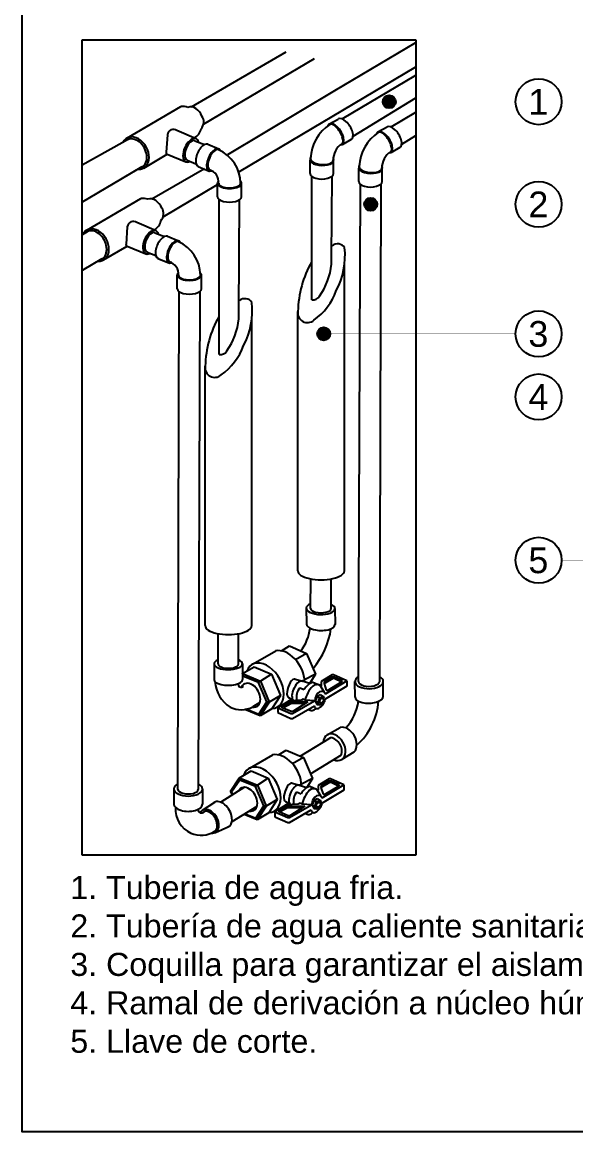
# Model space of a CAD drawing. Header units: millimetres. Extents: x 441156 to 441876, y 4514765 to 4515211.
# Drawn here: x 441388.42 to 441391.19, y 4514953.98 to 4514959.53 of the extents above; entities that cross this region are included whole.
import ezdxf

# ---------------------------------------------------------------- set-up
doc = ezdxf.new("R2010")
doc.units = ezdxf.units.MM
doc.linetypes.add('CONTINUA', pattern=[0])
for name, color, linetype in [('01_textos', 7, 'Continuous'), ('CALEFAC_NOTAS', 7, 'Continuous'), ('INGIN FONTANERIA TEXTO', 7, 'Continuous'), ('INGIN SANEAMIENTO TEXTO', 7, 'Continuous')]:
    doc.layers.add(name, color=color, linetype=linetype)
doc.styles.add('Estilo1', font='swissel.ttf')

msp = doc.modelspace()

# ---------------------------------------------------------------- hatches: boundary and pattern name
at = {"layer": 'INGIN FONTANERIA TEXTO'}
h = msp.add_hatch(color=256, dxfattribs=at)
h.dxf.hatch_style = 1
edge = h.paths.add_edge_path()
edge.add_arc((441390.2572364, 4514959.13672479), 0.03267041, 0, 360)
h = msp.add_hatch(color=256, dxfattribs=at)
h.dxf.hatch_style = 1
edge = h.paths.add_edge_path()
edge.add_arc((441390.16445579, 4514958.62295397), 0.03267041, 0, 360)
h = msp.add_hatch(color=256, dxfattribs=at)
h.dxf.hatch_style = 1
edge = h.paths.add_edge_path()
edge.add_arc((441389.92950237, 4514957.97455463), 0.03267041, 0, 360)

# ---------------------------------------------------------------- linework, layer by layer
at = {"layer": 'CALEFAC_NOTAS', "linetype": 'CONTINUA'}
msp.add_lwpolyline([(441388.41910522, 4514959.64263841), (441393.70981074, 4514959.64263841), (441393.70981074, 4514953.98014725), (441388.41910522, 4514953.98014725)], close=True, dxfattribs=at)
at = {"layer": 'INGIN FONTANERIA TEXTO', "color": 0}
for p, q in [((441388.71895881, 4514955.36559343), (441388.71895881, 4514959.44606175)), ((441388.71895881, 4514959.44606175), (441390.3907901, 4514959.44606175)), ((441390.3907901, 4514959.44606175), (441390.3907901, 4514955.36559343)), ((441389.71783064, 4514956.38775055), (441389.75722518, 4514956.41230724)), ((441389.75722518, 4514956.41230724), (441389.84277193, 4514956.37496485)), ((441389.57531315, 4514956.32193157), (441389.68908703, 4514956.38766784)), ((441389.84277193, 4514956.37496485), (441389.78874255, 4514956.34340358)), ((441389.84277193, 4514956.37496485), (441389.88850739, 4514956.27032342)), ((441389.52329092, 4514956.27363301), (441389.58170372, 4514956.30769015)), ((441389.58170372, 4514956.30769015), (441389.66710893, 4514956.27062761)), ((441389.52251962, 4514956.2724475), (441389.52329092, 4514956.27363301)), ((441389.52448384, 4514956.26100303), (441389.52251962, 4514956.25826937)), ((441389.52329092, 4514956.27363301), (441389.52448384, 4514956.26100303)), ((441389.52329092, 4514956.27363301), (441389.61344761, 4514956.23674082)), ((441389.60295393, 4514956.22945242), (441389.52448384, 4514956.26100303)), ((441389.66710893, 4514956.27062761), (441389.61344761, 4514956.23674082)), ((441389.66710893, 4514956.27062761), (441389.71207607, 4514956.16463557)), ((441389.78591599, 4514956.24641407), (441389.8252218, 4514956.23580392)), ((441389.88850739, 4514956.27032342), (441389.832967, 4514956.24202826)), ((441389.88850739, 4514956.27032342), (441389.85967504, 4514956.22537628)), ((441389.97148632, 4514956.26752487), (441389.91614681, 4514956.23418562)), ((441389.93098758, 4514956.22478006), (441389.9760356, 4514956.25070924)), ((441389.97290165, 4514956.25584397), (441389.93211985, 4514956.23276201)), ((441389.97791597, 4514956.26756137), (441389.97148632, 4514956.26752487)), ((441389.98032204, 4514956.25584397), (441389.97290165, 4514956.25584397)), ((441389.9760356, 4514956.25070924), (441389.9814543, 4514956.25070924)), ((441390.04516449, 4514956.23838345), (441389.97791597, 4514956.26756137)), ((441390.02166997, 4514956.2381766), (441389.98032204, 4514956.25584397)), ((441389.9814543, 4514956.25070924), (441390.01935039, 4514956.23223933)), ((441389.61344761, 4514956.23674082), (441389.60295393, 4514956.22945242)), ((441389.64498931, 4514956.13200205), (441389.60295393, 4514956.22945242)), ((441389.61344761, 4514956.23674082), (441389.65639284, 4514956.13118682)), ((441389.80912745, 4514956.20239166), (441389.83094379, 4514956.19365532)), ((441389.82118471, 4514956.23689368), (441389.85967504, 4514956.22537628)), ((441389.85967504, 4514956.22537628), (441389.86051201, 4514956.22399552)), ((441389.87479888, 4514956.23091254), (441389.90909037, 4514956.21660343)), ((441389.90909037, 4514956.21660343), (441389.92932962, 4514956.18379956)), ((441389.91614681, 4514956.23418562), (441389.91642988, 4514956.21138353)), ((441389.93211985, 4514956.23276201), (441389.93098758, 4514956.22478006)), ((441389.93098758, 4514956.22478006), (441389.94123864, 4514956.19058908)), ((441390.04516449, 4514956.21168772), (441389.93648716, 4514956.14539859)), ((441389.93768009, 4514956.17297039), (441390.04516449, 4514956.23838345)), ((441389.94123864, 4514956.19058908), (441389.94809289, 4514956.19001721)), ((441389.94809289, 4514956.19001721), (441390.02166997, 4514956.23361375)), ((441390.02166997, 4514956.23361375), (441390.02166997, 4514956.2381766)), ((441390.04516449, 4514956.23838345), (441390.04516449, 4514956.21168772)), ((441389.60428838, 4514956.07134652), (441389.64498931, 4514956.13200205)), ((441389.65639284, 4514956.13118682), (441389.61174921, 4514956.06253717)), ((441389.65639284, 4514956.13118682), (441389.64498931, 4514956.13200205)), ((441389.71207607, 4514956.16463557), (441389.65639284, 4514956.13118682)), ((441389.71207607, 4514956.16463557), (441389.66971719, 4514956.09781107)), ((441389.75678036, 4514956.13812236), (441389.69986377, 4514956.1024591)), ((441389.72172055, 4514956.10705845), (441389.76359418, 4514956.13173436)), ((441389.7535251, 4514956.15406192), (441389.77786373, 4514956.13892065)), ((441389.81719484, 4514956.14040987), (441389.75678036, 4514956.13812236)), ((441389.76359418, 4514956.13173436), (441389.84986881, 4514956.13173436)), ((441389.77333975, 4514956.07376787), (441389.88327066, 4514956.13763565)), ((441389.84986881, 4514956.13173436), (441389.77422939, 4514956.08331945)), ((441389.82675845, 4514956.14597046), (441389.81719484, 4514956.14040987)), ((441389.83634227, 4514956.14040987), (441389.82675845, 4514956.14597046)), ((441389.88327066, 4514956.13763565), (441389.83634227, 4514956.14040987)), ((441389.89576602, 4514956.15976853), (441389.88664472, 4514956.1362192)), ((441389.88664472, 4514956.1362192), (441389.90065903, 4514956.13110164)), ((441389.88674932, 4514956.13648926), (441389.89534142, 4514956.11942074)), ((441389.89576602, 4514956.15976853), (441389.91212322, 4514956.16952695)), ((441389.90900949, 4514956.1524558), (441389.89576602, 4514956.15976853)), ((441389.90065903, 4514956.13110164), (441389.90900949, 4514956.1524558)), ((441389.90852423, 4514956.11729141), (441389.90065903, 4514956.13110164)), ((441389.90900949, 4514956.1524558), (441389.92613502, 4514956.1606811)), ((441389.91212322, 4514956.16952695), (441389.92613502, 4514956.1606811)), ((441389.93269996, 4514956.13277881), (441389.91893704, 4514956.11729141)), ((441389.92613502, 4514956.1606811), (441389.93064817, 4514956.15128448)), ((441389.92932962, 4514956.18379956), (441389.93768009, 4514956.17297039)), ((441389.93064817, 4514956.15128448), (441389.93269996, 4514956.13277881)), ((441389.61174921, 4514956.06253717), (441389.53484046, 4514956.09458026)), ((441389.54475914, 4514956.09643442), (441389.60428838, 4514956.07134652)), ((441389.66971719, 4514956.09781107), (441389.61174921, 4514956.06253717)), ((441389.69986377, 4514956.1024591), (441389.69976268, 4514956.07858625)), ((441389.69976268, 4514956.07858625), (441389.76515104, 4514956.04901896)), ((441389.69986377, 4514956.1024591), (441389.76500951, 4514956.07376787)), ((441389.72172055, 4514956.10299447), (441389.72172055, 4514956.10705845)), ((441389.76672813, 4514956.08331945), (441389.72172055, 4514956.10299447)), ((441389.7294939, 4514956.09959636), (441389.73057649, 4514956.10558617)), ((441389.73057649, 4514956.10558617), (441389.76387724, 4514956.12485966)), ((441389.76387724, 4514956.12485966), (441389.83981593, 4514956.12529976)), ((441389.77422939, 4514956.08331945), (441389.76672813, 4514956.08331945)), ((441389.7737037, 4514956.04901896), (441389.88230014, 4514956.11320309)), ((441389.89534142, 4514956.11942074), (441389.90852423, 4514956.11729141)), ((441389.91893704, 4514956.11729141), (441389.90852423, 4514956.11729141)), ((441389.61174921, 4514956.06253717), (441389.60428838, 4514956.07134652)), ((441389.76500951, 4514956.07376787), (441389.77333975, 4514956.07376787)), ((441389.76515104, 4514956.04901896), (441389.7737037, 4514956.04901896)), ((441389.55990764, 4514955.80102879), (441389.67368152, 4514955.86676505)), ((441389.70242513, 4514955.86684776), (441389.74181967, 4514955.89140446)), ((441389.74181967, 4514955.89140446), (441389.82736642, 4514955.85406207)), ((441389.82736642, 4514955.85406207), (441389.77333704, 4514955.8225008)), ((441389.82736642, 4514955.85406207), (441389.87310188, 4514955.74942064)), ((441389.46322156, 4514955.68408058), (441389.50788541, 4514955.75273023)), ((441389.50788541, 4514955.75273023), (441389.56629821, 4514955.78678736)), ((441389.50788541, 4514955.75273023), (441389.50907834, 4514955.74010025)), ((441389.50788541, 4514955.75273023), (441389.5980421, 4514955.71583804)), ((441389.56629821, 4514955.78678736), (441389.65170342, 4514955.74972483)), ((441389.65170342, 4514955.74972483), (441389.5980421, 4514955.71583804)), ((441389.65170342, 4514955.74972483), (441389.69667056, 4514955.64373279)), ((441389.87310188, 4514955.74942064), (441389.81756149, 4514955.72112548)), ((441389.87310188, 4514955.74942064), (441389.84426953, 4514955.70447349)), ((441389.95608081, 4514955.74662209), (441389.9007413, 4514955.71328284)), ((441389.96251046, 4514955.74665859), (441389.95608081, 4514955.74662209)), ((441390.02975898, 4514955.71748067), (441389.96251046, 4514955.74665859)), ((441389.50907834, 4514955.74010025), (441389.46671945, 4514955.68114819)), ((441389.58754842, 4514955.70854964), (441389.50907834, 4514955.74010025)), ((441389.5980421, 4514955.71583804), (441389.58754842, 4514955.70854964)), ((441389.6295838, 4514955.61109926), (441389.58754842, 4514955.70854964)), ((441389.5980421, 4514955.71583804), (441389.64098733, 4514955.61028404)), ((441389.77051048, 4514955.72551129), (441389.80981629, 4514955.71490113)), ((441389.8057792, 4514955.7159909), (441389.84426953, 4514955.70447349)), ((441389.84426953, 4514955.70447349), (441389.8451065, 4514955.70309273)), ((441389.85939337, 4514955.71000975), (441389.89368486, 4514955.69570065)), ((441389.89368486, 4514955.69570065), (441389.91392411, 4514955.66289677)), ((441389.9007413, 4514955.71328284), (441389.90102437, 4514955.69048074)), ((441389.91558208, 4514955.70387728), (441389.96063009, 4514955.72980645)), ((441389.91671434, 4514955.71185923), (441389.91558208, 4514955.70387728)), ((441389.91558208, 4514955.70387728), (441389.92583313, 4514955.6696863)), ((441389.95749614, 4514955.73494118), (441389.91671434, 4514955.71185923)), ((441390.02975898, 4514955.69078493), (441389.92108165, 4514955.6244958)), ((441389.92227458, 4514955.6520676), (441390.02975898, 4514955.71748067)), ((441389.93268738, 4514955.66911442), (441390.00626446, 4514955.71271096)), ((441389.96491653, 4514955.73494118), (441389.95749614, 4514955.73494118)), ((441389.96063009, 4514955.72980645), (441389.96604879, 4514955.72980645)), ((441390.00626446, 4514955.71727382), (441389.96491653, 4514955.73494118)), ((441389.96604879, 4514955.72980645), (441390.00394489, 4514955.71133655)), ((441390.00626446, 4514955.71271096), (441390.00626446, 4514955.71727382)), ((441390.02975898, 4514955.71748067), (441390.02975898, 4514955.69078493)), ((441389.46322156, 4514955.68408058), (441389.47067963, 4514955.6657895)), ((441389.46671945, 4514955.68114819), (441389.47246634, 4514955.66690089)), ((441389.69667056, 4514955.64373279), (441389.64098733, 4514955.61028404)), ((441389.69667056, 4514955.64373279), (441389.65431168, 4514955.57690829)), ((441389.73811959, 4514955.63315914), (441389.76245822, 4514955.61801786)), ((441389.79372194, 4514955.68148888), (441389.81553828, 4514955.67275254)), ((441389.88036051, 4514955.63886575), (441389.87123921, 4514955.61531641)), ((441389.88036051, 4514955.63886575), (441389.89671771, 4514955.64862417)), ((441389.89360398, 4514955.63155301), (441389.88036051, 4514955.63886575)), ((441389.88525352, 4514955.61019886), (441389.89360398, 4514955.63155301)), ((441389.89360398, 4514955.63155301), (441389.91072951, 4514955.63977832)), ((441389.89671771, 4514955.64862417), (441389.91072951, 4514955.63977832)), ((441389.91072951, 4514955.63977832), (441389.91524266, 4514955.63038169)), ((441389.91392411, 4514955.66289677), (441389.92227458, 4514955.6520676)), ((441389.92583313, 4514955.6696863), (441389.93268738, 4514955.66911442)), ((441389.58888287, 4514955.55044374), (441389.6295838, 4514955.61109926)), ((441389.64098733, 4514955.61028404), (441389.5963437, 4514955.54163439)), ((441389.65431168, 4514955.57690829), (441389.5963437, 4514955.54163439)), ((441389.64098733, 4514955.61028404), (441389.6295838, 4514955.61109926)), ((441389.68445826, 4514955.58155631), (441389.68435717, 4514955.55768346)), ((441389.74137485, 4514955.61721957), (441389.68445826, 4514955.58155631)), ((441389.68445826, 4514955.58155631), (441389.749604, 4514955.55286509)), ((441389.70631504, 4514955.58615567), (441389.74818867, 4514955.61083158)), ((441389.70631504, 4514955.58209169), (441389.70631504, 4514955.58615567)), ((441389.75132262, 4514955.56241666), (441389.70631504, 4514955.58209169)), ((441389.71408839, 4514955.57869357), (441389.71517098, 4514955.58468339)), ((441389.71517098, 4514955.58468339), (441389.74847173, 4514955.60395688)), ((441389.80178934, 4514955.61950708), (441389.74137485, 4514955.61721957)), ((441389.74818867, 4514955.61083158), (441389.8344633, 4514955.61083158)), ((441389.74847173, 4514955.60395688), (441389.82441042, 4514955.60439698)), ((441389.75793424, 4514955.55286509), (441389.86786515, 4514955.61673287)), ((441389.75829819, 4514955.52811617), (441389.86689463, 4514955.59230031)), ((441389.8344633, 4514955.61083158), (441389.75882388, 4514955.56241666)), ((441389.81135294, 4514955.62506768), (441389.80178934, 4514955.61950708)), ((441389.82093676, 4514955.61950708), (441389.81135294, 4514955.62506768)), ((441389.86786515, 4514955.61673287), (441389.82093676, 4514955.61950708)), ((441389.87123921, 4514955.61531641), (441389.88525352, 4514955.61019886)), ((441389.87134381, 4514955.61558647), (441389.87993591, 4514955.59851796)), ((441389.87993591, 4514955.59851796), (441389.89311873, 4514955.59638863)), ((441389.89311873, 4514955.59638863), (441389.88525352, 4514955.61019886)), ((441389.90353153, 4514955.59638863), (441389.89311873, 4514955.59638863)), ((441389.91729445, 4514955.61187602), (441389.90353153, 4514955.59638863)), ((441389.91524266, 4514955.63038169), (441389.91729445, 4514955.61187602)), ((441389.5963437, 4514955.54163439), (441389.53057984, 4514955.5690341)), ((441389.53639425, 4514955.57256445), (441389.58888287, 4514955.55044374)), ((441389.5963437, 4514955.54163439), (441389.58888287, 4514955.55044374)), ((441389.68435717, 4514955.55768346), (441389.74974553, 4514955.52811617)), ((441389.749604, 4514955.55286509), (441389.75793424, 4514955.55286509)), ((441389.74974553, 4514955.52811617), (441389.75829819, 4514955.52811617)), ((441389.75882388, 4514955.56241666), (441389.75132262, 4514955.56241666)), ((441390.3907901, 4514955.36559343), (441388.71895881, 4514955.36559343))]:
    msp.add_line(p, q, dxfattribs=at)
at = {"layer": 'INGIN FONTANERIA TEXTO', "color": 150}
for p, q in [((441389.98561068, 4514959.19209067), (441390.3907901, 4514959.43329992)), ((441389.50682488, 4514958.78686671), (441390.3907901, 4514959.31155796)), ((441389.44964622, 4514958.87302317), (441389.98561068, 4514959.19209067)), ((441390.2662599, 4514959.01041191), (441390.3907901, 4514959.08427009)), ((441390.2005694, 4514958.98538393), (441390.2462914, 4514959.01086842)), ((441390.31988485, 4514958.92432511), (441390.3907901, 4514958.96758272)), ((441390.26646324, 4514958.88318819), (441390.31218524, 4514958.90867267)), ((441389.06891807, 4514958.65010002), (441389.33273822, 4514958.80263418)), ((441390.10471095, 4514958.73678752), (441390.10471095, 4514958.80447593)), ((441390.22279012, 4514958.73797995), (441390.22279012, 4514958.8014827)), ((441389.12538031, 4514958.56108871), (441389.39732, 4514958.72159138)), ((441390.10382131, 4514956.23381313), (441390.11400612, 4514958.72203779)), ((441390.21485743, 4514958.72388412), (441390.20784826, 4514956.23330209)), ((441388.74235509, 4514958.49393136), (441389.01284238, 4514958.65166532)), ((441389.08971215, 4514958.49042849), (441388.99321746, 4514958.53251622)), ((441388.74492311, 4514958.4854129), (441388.71895881, 4514958.47098333)), ((441388.94547461, 4514958.51092311), (441388.93905898, 4514958.4231437)), ((441389.08330008, 4514958.48081745), (441389.13131842, 4514958.46195161)), ((441388.82672462, 4514958.34443815), (441388.94504245, 4514958.41409928)), ((441388.94504245, 4514958.41409928), (441389.03788095, 4514958.37562978)), ((441389.14752388, 4514958.46316466), (441389.20260807, 4514958.44033163)), ((441389.0448274, 4514958.38363899), (441389.08863203, 4514958.3661028)), ((441388.81782861, 4514958.34979677), (441388.71895881, 4514958.29128092)), ((441389.09909704, 4514958.35226846), (441389.15418123, 4514958.32943542)), ((441389.19570757, 4514958.19952717), (441389.19570757, 4514958.26789228)), ((441389.31711165, 4514958.19952717), (441389.31711165, 4514958.26789228)), ((441389.19831174, 4514955.69409452), (441389.20469249, 4514958.18609825)), ((441389.30886277, 4514958.186618), (441389.30114576, 4514955.69371733)), ((441390.08637228, 4514956.15643931), (441390.08588702, 4514956.23433634)), ((441390.22746072, 4514956.16044245), (441390.22746072, 4514956.23381313)), ((441389.94686093, 4514955.96683146), (441390.01199187, 4514956.00393728)), ((441389.81197723, 4514955.86077967), (441389.96483565, 4514955.9535566)), ((441389.86311878, 4514955.77226168), (441390.01871938, 4514955.86770196)), ((441390.02247926, 4514955.84603214), (441390.08204891, 4514955.8824804)), ((441389.17835555, 4514955.69718509), (441389.17835555, 4514955.62085769)), ((441389.32207246, 4514955.69589533), (441389.32207246, 4514955.61956792)), ((441389.53302304, 4514955.70456889), (441389.41344803, 4514955.6301898)), ((441389.32224831, 4514955.58965052), (441389.38327549, 4514955.62944802)), ((441389.59427282, 4514955.60778472), (441389.46932724, 4514955.53176819)), ((441389.38766914, 4514955.47909013), (441389.45466891, 4514955.50879401))]:
    msp.add_line(p, q, dxfattribs=at)
at = {"layer": 'INGIN FONTANERIA TEXTO', "color": 10}
for p, q in [((441389.26629832, 4514959.11069113), (441389.74184456, 4514959.38563999)), ((441389.32711537, 4514959.02419766), (441389.88317411, 4514959.35239144)), ((441390.02237274, 4514959.05038681), (441390.3907901, 4514959.26889309)), ((441390.07605679, 4514958.96436082), (441390.3907901, 4514959.15637216)), ((441388.94333361, 4514958.95417452), (441389.2138209, 4514959.11190849)), ((441389.95522344, 4514959.02449361), (441390.00094544, 4514959.0499781)), ((441389.14645313, 4514958.97116628), (441389.14003751, 4514958.88338687)), ((441389.29069067, 4514958.95067166), (441389.19419599, 4514958.99275939)), ((441388.91993733, 4514958.93122649), (441388.71895881, 4514958.81953338)), ((441388.94590164, 4514958.94565607), (441388.91993733, 4514958.93122649)), ((441389.2842786, 4514958.94106061), (441389.33229695, 4514958.92219477)), ((441389.3485024, 4514958.92340783), (441389.40358659, 4514958.90057479)), ((441390.02262849, 4514958.92314018), (441390.06835049, 4514958.94862467)), ((441389.02770315, 4514958.80468132), (441389.14602097, 4514958.87434245)), ((441389.14602097, 4514958.87434245), (441389.23885948, 4514958.83587295)), ((441389.01880714, 4514958.81003993), (441388.91993733, 4514958.75152408)), ((441389.24580593, 4514958.84388215), (441389.28961056, 4514958.82634597)), ((441389.30007557, 4514958.81251163), (441389.35515976, 4514958.78967859)), ((441389.86087619, 4514958.77673952), (441389.86087619, 4514958.84442792)), ((441389.97895537, 4514958.77793194), (441389.97895537, 4514958.84143469)), ((441388.99284283, 4514958.79561036), (441388.71895881, 4514958.63351278)), ((441389.86934114, 4514958.14559993), (441389.87041275, 4514958.76079421)), ((441389.96809091, 4514958.35631858), (441389.97102268, 4514958.76383612)), ((441389.3966861, 4514958.65977033), (441389.3966861, 4514958.72813545)), ((441389.51809017, 4514958.65977033), (441389.51809017, 4514958.72813545)), ((441389.4051135, 4514957.87144995), (441389.40646237, 4514958.64581191)), ((441389.50386328, 4514958.08216859), (441389.5079164, 4514958.64555634)), ((441389.96809091, 4514958.32334436), (441389.96809091, 4514958.35631858)), ((441390.0329738, 4514956.78801119), (441390.03407143, 4514958.32914463)), ((441389.50386328, 4514958.04919437), (441389.50386328, 4514958.08216859)), ((441389.79972699, 4514956.78801119), (441389.79992918, 4514958.08679388)), ((441389.56874617, 4514956.51386121), (441389.5698438, 4514958.05499465)), ((441389.33549936, 4514956.51386121), (441389.33570155, 4514957.8126439)), ((441389.86291148, 4514956.59943759), (441389.8647312, 4514956.74777291)), ((441389.9666958, 4514956.59943759), (441389.96695865, 4514956.74850297)), ((441389.84182936, 4514956.6019105), (441389.84287442, 4514956.52229496)), ((441389.98481839, 4514956.59937963), (441389.98586345, 4514956.51976409)), ((441389.39997641, 4514956.32193095), (441389.39997641, 4514956.4724321)), ((441389.50272956, 4514956.32193095), (441389.50272956, 4514956.47352718)), ((441389.38013716, 4514956.32266703), (441389.38012132, 4514956.24399742)), ((441389.52251962, 4514956.32299556), (441389.52250378, 4514956.24432594)), ((441389.60967833, 4514956.12868751), (441389.57424538, 4514956.1071302))]:
    msp.add_line(p, q, dxfattribs=at)
at = {"layer": 'INGIN FONTANERIA TEXTO', "const_width": 0.00104436}
for points in [[(441390.2572364, 4514959.13672479), (441390.89051432, 4514959.13672479)], [(441390.16445579, 4514958.62295397), (441390.89051432, 4514958.62295397)], [(441389.92950237, 4514957.97455463), (441390.89051432, 4514957.97455463)], [(441392.57522995, 4514957.65872669), (441391.12069159, 4514957.65872669)], [(441392.57304052, 4514956.84141778), (441391.12069159, 4514956.84141778)]]:
    msp.add_lwpolyline(points, dxfattribs=at)
at = {"layer": 'INGIN FONTANERIA TEXTO'}
for centre, radius in [((441391.00560296, 4514959.13672479), 0.11508863), ((441390.2572364, 4514959.13672479), 0.03267041), ((441391.00560296, 4514958.62295397), 0.11508863), ((441390.16445579, 4514958.62295397), 0.03267041), ((441391.00560296, 4514957.97455463), 0.11508863), ((441389.92950237, 4514957.97455463), 0.03267041), ((441391.00560296, 4514957.65872669), 0.11508863), ((441391.00560296, 4514956.84141778), 0.11508863)]:
    msp.add_circle(centre, radius, dxfattribs=at)
at = {"layer": 'INGIN FONTANERIA TEXTO', "color": 10}
for centre, radius, start, end in [((441389.22528082, 4514959.04639421), 0.06650902, 68.60811927, 99.92193176), ((441389.26390585, 4514959.06716975), 0.04358709, 54.95578883, 109.24436511), ((441389.23535723, 4514959.02899732), 0.09124365, 22.61132283, 54.04266713), ((441389.27811784, 4514959.03559968), 0.0503067, 317.08653566, 34.47895192), ((441390.08401128, 4514958.83939649), 0.22179182, 123.96755592, 176.65674914), ((441389.17712614, 4514958.9669244), 0.03096493, 56.54622233, 172.12629984), ((441389.25162215, 4514959.01262473), 0.06433577, 296.65184997, 349.90346121), ((441390.07139003, 4514958.84655776), 0.09458069, 122.63491219, 181.73274901), ((441389.14702502, 4514958.88150812), 0.00723568, 164.95067148, 262.02367547), ((441389.32794794, 4514958.72689221), 0.18472056, 0.4865254, 66.27211364), ((441389.88173074, 4514958.84833981), 0.02121827, 151.79180415, 190.62405531), ((441389.966167, 4514958.8447791), 0.01321845, 345.34427576, 35.05125343), ((441389.33851514, 4514958.73342345), 0.06476469, 355.28237324, 73.37700227), ((441389.99850782, 4514958.38144758), 0.04335709, 34.76332211, 128.65270389), ((441389.65528391, 4514958.36792675), 0.3807677, 332.27422379, 5.76423768), ((441390.3366173, 4514958.07235281), 0.53688237, 150.64879267, 178.45867167), ((441389.63354641, 4514958.35652186), 0.33618562, 324.89095722, 354.33637167), ((441389.69767068, 4514958.29865344), 0.31378856, 305.52421567, 339.89247501), ((441389.53428018, 4514958.1072976), 0.04335709, 34.76332211, 128.65270389), ((441389.19105627, 4514958.09377677), 0.3807677, 332.27422379, 5.76423768), ((441389.87676478, 4514958.18159639), 0.03675399, 258.34712153, 329.91096376), ((441389.84776411, 4514958.07938353), 0.04840551, 171.19402097, 311.75018389), ((441389.87238966, 4514957.79820283), 0.53688237, 150.64879267, 178.45867167), ((441389.16931878, 4514958.08237188), 0.33618562, 324.89095722, 354.33637167), ((441389.23344304, 4514958.02450346), 0.31378856, 305.52421567, 339.89247501), ((441389.41253714, 4514957.90744641), 0.03675399, 258.34712153, 329.91096376), ((441389.38353648, 4514957.80523355), 0.04840551, 171.19402097, 311.75018389), ((441389.62738293, 4514956.53121358), 0.23590889, 322.42804204, 352.60759275), ((441389.57114366, 4514956.55648233), 0.39881224, 319.8278903, 351.65228379), ((441389.54893515, 4514956.24517526), 0.16474312, 183.90200165, 237.51353259), ((441389.515237, 4514956.22033076), 0.0147292, 167.64052127, 323.2110976), ((441389.51642918, 4514956.2205266), 0.12728494, 243.91002421, 297.01517864)]:
    msp.add_arc(centre, radius, start, end, dxfattribs=at)
at = {"layer": 'INGIN FONTANERIA TEXTO', "color": 150}
for centre, radius, start, end in [((441390.32784604, 4514958.79944449), 0.22179182, 123.96755592, 176.65674914), ((441390.31522479, 4514958.80660576), 0.09458069, 122.63491219, 181.73274901), ((441390.1255655, 4514958.80838782), 0.02121827, 151.79180415, 190.62405531), ((441390.21000176, 4514958.8048271), 0.01321845, 345.34427576, 35.05125343), ((441389.02430229, 4514958.58615105), 0.06650902, 68.60811927, 99.92193176), ((441389.06292732, 4514958.60692659), 0.04358709, 54.95578883, 109.24436511), ((441389.03437871, 4514958.56875416), 0.09124365, 22.61132283, 54.04266713), ((441389.07713931, 4514958.57535652), 0.0503067, 317.08653566, 34.47895192), ((441388.97614761, 4514958.50668123), 0.03096493, 56.54622233, 172.12629984), ((441389.05064362, 4514958.55238156), 0.06433577, 296.65184997, 349.90346121), ((441388.9460465, 4514958.42126496), 0.00723568, 164.95067148, 262.02367547), ((441389.12696941, 4514958.26664904), 0.18472056, 0.4865254, 66.27211364), ((441389.13753662, 4514958.27318029), 0.06476469, 355.28237324, 73.37700227), ((441389.85373113, 4514956.17293047), 0.25276917, 317.3648184, 351.54918137), ((441389.87356332, 4514956.16301338), 0.33192326, 311.83473319, 355.21269065), ((441389.94951502, 4514955.88410467), 0.07112168, 346.66590192, 77.56016261), ((441389.31980738, 4514955.59594262), 0.1334228, 176.56494616, 245.35233946), ((441389.31697705, 4514955.59373586), 0.01737456, 179.69739576, 319.15022177), ((441389.31411272, 4514955.59282054), 0.12826879, 247.08297095, 303.1132189)]:
    msp.add_arc(centre, radius, start, end, dxfattribs=at)
at = {"layer": 'INGIN FONTANERIA TEXTO', "color": 0}
for centre, radius, start, end in [((441389.8697268, 4514956.15449379), 0.07724304, 141.67706888, 191.17044583), ((441389.90432045, 4514956.1517237), 0.08451269, 110.44543574, 150.25388231), ((441389.97194929, 4514956.11306449), 0.13833666, 135.07042378, 168.59910472), ((441389.89672643, 4514956.18259369), 0.03618742, 70.02170955, 128.88316687), ((441389.9230557, 4514956.14443095), 0.0373255, 141.59796892, 197.69645527), ((441389.9212319, 4514956.15449209), 0.03040561, 74.55439651, 154.42774213), ((441389.87387265, 4514956.1573111), 0.06373763, 298.533822, 349.22811839), ((441389.8689904, 4514956.11438575), 0.02495177, 228.77709221, 325.00775558), ((441389.89592591, 4514956.1121055), 0.0136699, 175.39462895, 307.87635903), ((441389.88891494, 4514955.63082092), 0.08451269, 110.44543574, 150.25388231), ((441389.95654378, 4514955.59216171), 0.13833666, 135.07042378, 168.59910472), ((441389.88132092, 4514955.66169091), 0.03618742, 70.02170955, 128.88316687), ((441389.85432129, 4514955.633591), 0.07724304, 141.67706888, 191.17044583), ((441389.90765019, 4514955.62352817), 0.0373255, 141.59796892, 197.69645527), ((441389.90582639, 4514955.6335893), 0.03040561, 74.55439651, 154.42774213), ((441389.85358489, 4514955.59348297), 0.02495177, 228.77709221, 325.00775558), ((441389.8805204, 4514955.59120272), 0.0136699, 175.39462895, 307.87635903), ((441389.85846714, 4514955.63640832), 0.06373763, 298.533822, 349.22811839)]:
    msp.add_arc(centre, radius, start, end, dxfattribs=at)
at = {"layer": 'INGIN FONTANERIA TEXTO', "color": 10}
for centre, major_axis, ratio, start_param, end_param in [((441389.98968157, 4514958.97423805), (-0.03294692, 0.05109787), 0.47014816, 2.8067619661, 6.6508973377), ((441389.99023759, 4514958.97477343), (-0.03014658, 0.04856701), 0.4016729967, 3.1415923151, 6.2831853085), ((441390.03540357, 4514958.99972254), (-0.03294692, 0.05109787), 0.47014816, 3.0811548711, 6.2831853072), ((441388.98551838, 4514958.87942792), (-0.04218477, 0.0747466), 0.7366629267, 2.6907252794, 6.7323481373), ((441390.03540357, 4514958.99972254), (-0.03294692, 0.05109787), 0.47014816, 1.4960764043, 1.5584569514), ((441388.98235439, 4514958.877848), (-0.03645275, 0.06780807), 0.7232337924, 3.1415926536, 6.3034091405), ((441389.26477508, 4514958.8932723), (0.0259156, 0.05739935), 0.5438159957, 5.7012270883, 10.0208201208), ((441389.26504226, 4514958.89247138), (0.01923634, 0.04858923), 0.519613651, 0, 3.1415926536), ((441389.32428899, 4514958.86795973), (0.02421342, 0.0554481), 0.489415508, 0, 3.1599705233), ((441389.37937318, 4514958.84512669), (0.02421342, 0.0554481), 0.489415508, 5.8701374536, 9.8845150852), ((441389.38075646, 4514958.84539108), (0.02152182, 0.05060667), 0.4681277046, 0, 3.2019887862), ((441389.91973915, 4514958.84825624), (0.05711343, -0.00455837), 0.4574920725, 3.1415926536, 6.3725796097), ((441389.91991578, 4514958.84293131), (-0.05903959, 0.00149662), 0.4234742666, 0, 3.1415926536), ((441389.37966042, 4514958.84573962), (0.02261785, 0.05025814), 0.4241529308, 3.1415926536, 3.2394989137), ((441389.91991578, 4514958.77733573), (-0.05903959, -0.00059621), 0.4702347687, 6.2736880225, 9.4247779608), ((441389.45738813, 4514958.72813545), (-0.06070204, 0), 0.4225359051, 5.8233185749, 9.8664649156), ((441389.45786113, 4514958.7282788), (-0.05480071, -0.00018193), 0.4209567559, 6.2204065885, 9.4247779608), ((441389.45738813, 4514958.65977033), (-0.06070204, 0), 0.4225359051, 0, 3.1415926536), ((441389.9163504, 4514956.78801119), (-0.11662341, 0), 0.3838730199, 6.283125547, 9.4247779608), ((441389.91332387, 4514956.60064506), (-0.07149452, 0.00126543), 0.4364058312, 5.4968442221, 10.1597329544), ((441389.91480364, 4514956.59943759), (-0.05189216, 0), 0.4061295348, 6.2732209475, 9.4247779608), ((441389.91436893, 4514956.52102953), (-0.07149452, 0.00126543), 0.4364058312, 0, 3.1685026259), ((441389.45212276, 4514956.51386121), (-0.11662341, 0), 0.3838730199, 6.283125547, 9.4247779608), ((441389.45132839, 4514956.3228313), (-0.07119123, -0.00016426), 0.4062856019, 5.5171639103, 10.1879264055), ((441389.45135298, 4514956.32193095), (-0.05137657, 0), 0.4146942519, 0, 3.1415926536), ((441389.45131255, 4514956.24416168), (-0.07119123, -0.00016426), 0.4062856019, 6.2811467636, 9.4247779608)]:
    msp.add_ellipse(centre, major_axis=major_axis, ratio=ratio, start_param=start_param, end_param=end_param, dxfattribs=at)
at = {"layer": 'INGIN FONTANERIA TEXTO', "color": 150}
for centre, major_axis, ratio, start_param, end_param in [((441390.23351632, 4514958.93428606), (-0.03294692, 0.05109787), 0.47014816, 2.8067619661, 6.6508973377), ((441390.23407235, 4514958.93482143), (-0.03014658, 0.04856701), 0.4016729967, 3.1415923151, 6.2831853085), ((441390.27923832, 4514958.95977055), (-0.03294692, 0.05109787), 0.47014816, 3.0811548711, 6.2831853072), ((441390.27923832, 4514958.95977055), (-0.03294692, 0.05109787), 0.47014816, 1.4960764043, 1.5584569514), ((441390.16375054, 4514958.80297931), (-0.05903959, 0.00149662), 0.4234742666, 0, 3.1415926536), ((441390.16357391, 4514958.80830424), (0.05711343, -0.00455837), 0.4574920725, 3.1415926536, 6.3725796097), ((441390.16375054, 4514958.73738374), (-0.05903959, -0.00059621), 0.4702347687, 6.2736880225, 9.4247779608), ((441388.78453986, 4514958.41918475), (-0.04218477, 0.0747466), 0.7366629267, 2.6907252794, 6.7323481373), ((441388.78137586, 4514958.41760483), (-0.03645275, 0.06780807), 0.7232337924, 3.1415926536, 6.3034091405), ((441389.06379655, 4514958.43302914), (0.0259156, 0.05739935), 0.5438159957, 5.7012270883, 10.0208201208), ((441389.06406374, 4514958.43222822), (0.01923634, 0.04858923), 0.519613651, 0, 3.1415926536), ((441389.12331046, 4514958.40771656), (0.02421342, 0.0554481), 0.489415508, 0, 3.1599705233), ((441389.17839465, 4514958.38488352), (0.02421342, 0.0554481), 0.489415508, 5.8701374536, 9.8845150852), ((441389.17977793, 4514958.38514792), (0.02152182, 0.05060667), 0.4681277046, 0, 3.2019887862), ((441389.1786819, 4514958.38549646), (0.02261785, 0.05025814), 0.4241529308, 3.1415926536, 3.2394989137), ((441389.25640961, 4514958.26789228), (-0.06070204, 0), 0.4225359051, 5.8233185749, 9.8664649156), ((441389.2568826, 4514958.26803564), (-0.05480071, -0.00018193), 0.4209567559, 6.2204065885, 9.4247779608), ((441389.25640961, 4514958.19952717), (-0.06070204, 0), 0.4225359051, 0, 3.1415926536), ((441390.15667387, 4514956.23407473), (-0.07078685, 0.0002616), 0.5103306938, 5.5551488595, 10.1879478034), ((441390.15583478, 4514956.23355761), (-0.05201347, 0.00025552), 0.4524849092, 0, 3.1434915222), ((441390.1569165, 4514956.15844088), (-0.07054422, -0.00200157), 0.4626499379, 6.2626999673, 9.4247779608), ((441389.98279015, 4514955.90516603), (-0.03592923, 0.06166544), 0.6983264008, 2.3772029824, 7.076715102), ((441390.03891712, 4514955.9385843), (-0.03592923, 0.06166544), 0.6983264008, 3.3236422763, 6.088613228), ((441389.250214, 4514955.69654021), (-0.07185846, 0.00064488), 0.4990888864, 5.5225348811, 10.2106024489), ((441389.24972875, 4514955.69390592), (-0.05141701, 0.0001886), 0.4343773618, 0, 3.1418412938), ((441389.4189722, 4514955.56912102), (-0.03569671, 0.060327), 0.6128800385, 2.997762995, 6.3366006946), ((441389.250214, 4514955.6202128), (-0.07185846, 0.00064488), 0.4990888864, 0, 3.1505505945), ((441389.35495873, 4514955.53437032), (-0.03271041, 0.0552802), 0.6688329449, 2.6374256201, 6.6656487975), ((441389.35715249, 4514955.53387754), (-0.02703285, 0.048494), 0.5872703973, 3.1415926536, 6.477566702)]:
    msp.add_ellipse(centre, major_axis=major_axis, ratio=ratio, start_param=start_param, end_param=end_param, dxfattribs=at)
at = {"layer": 'INGIN FONTANERIA TEXTO', "color": 0}
for centre, major_axis, ratio, start_param, end_param in [((441389.73776571, 4514956.27528248), (-0.06535804, 0.10534715), 0.660068223, 3.946017935, 6.0705049705), ((441389.63416201, 4514956.21313566), (-0.06535804, 0.10534715), 0.660068223, 2.779903047, 6.7762030955), ((441389.76972055, 4514956.200238), (-0.01619545, -0.04617607), 0.4032257294, 3.1415926536, 6.2831853072), ((441389.8034459, 4514956.18617832), (0.0217759, 0.04962559), 0.5041141883, 6.2554852814, 9.2653473763), ((441389.56307188, 4514956.16558465), (-0.03163268, 0.05598317), 0.6749068266, 2.6420898798, 6.7353905116), ((441389.7223602, 4514955.7543797), (-0.06535804, 0.10534715), 0.660068223, 3.946017935, 6.0705049705), ((441389.6187565, 4514955.69223288), (-0.06535804, 0.10534715), 0.660068223, 2.779903047, 6.7762030955), ((441389.54766637, 4514955.64468186), (-0.03163268, 0.05598317), 0.6749068266, 2.6420898798, 6.7353905116), ((441389.75431504, 4514955.67933521), (-0.01619545, -0.04617607), 0.4032257294, 3.1415926536, 6.2831853072), ((441389.78804039, 4514955.66527554), (0.0217759, 0.04962559), 0.5041141883, 6.2554852814, 9.2653473763)]:
    msp.add_ellipse(centre, major_axis=major_axis, ratio=ratio, start_param=start_param, end_param=end_param, dxfattribs=at)
for centre in [(441389.91856299, 4514956.13812844), (441389.90315748, 4514955.61722565)]:
    msp.add_ellipse(centre, major_axis=(0.00593429, 0.01135846), ratio=0.6868224896, dxfattribs=at)

# ---------------------------------------------------------------- texts
at = {"layer": '01_textos', "color": 1, "style": 'Estilo1'}
for s, p in [('1', (441390.95418594, 4514959.07188436)), ('2', (441390.95418594, 4514958.55811353)), ('3', (441390.95418594, 4514957.90971419)), ('4', (441390.95418594, 4514957.59388625)), ('5', (441390.95418594, 4514956.77657734))]:
    msp.add_text(s, height=0.12883381, dxfattribs=at).set_placement(p)
at = {"layer": 'INGIN SANEAMIENTO TEXTO', "color": 5, "insert": (441388.6600788, 4514955.26079177), "char_height": 0.1154296411, "attachment_point": 1, "style": 'Estilo1'}
msp.add_mtext_dynamic_manual_height_columns('1. Tuberia de agua fria. \\P2. Tubería de agua caliente sanitaria. \\P3. Coquilla para garantizar el aislamiento térmico según RITE.\\P4. Ramal de derivación a núcleo húmedo.\\P5. Llave de corte.', width=5.9930090894, gutter_width=11.875, heights=[0], dxfattribs=at)

doc.saveas('drawing.dxf')
